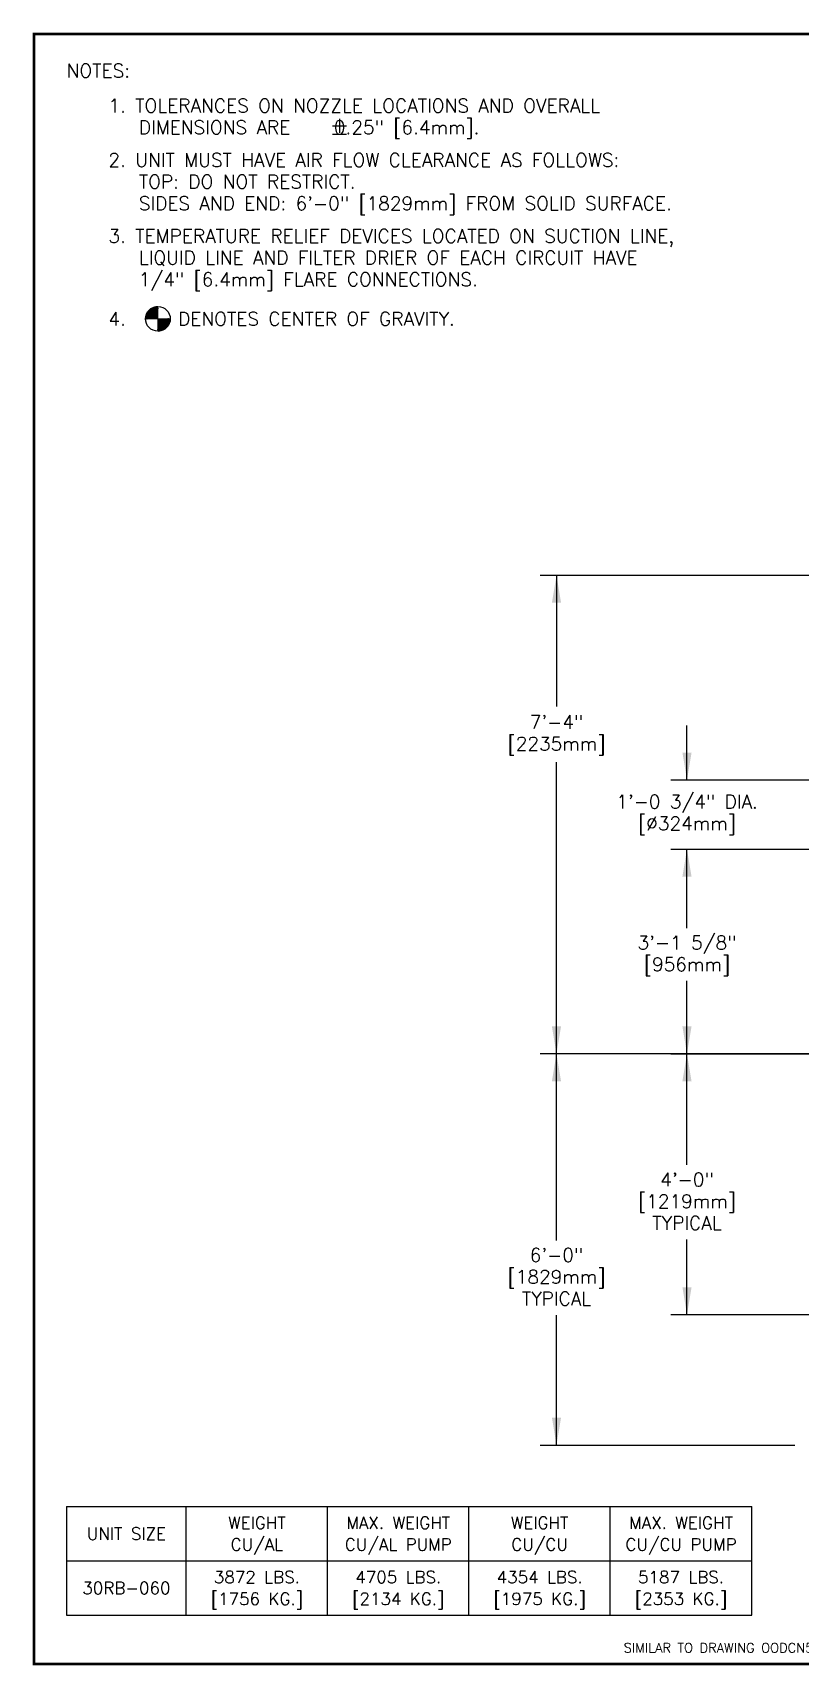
# Model space of a CAD drawing. Extents: x 0 to 406, y 0 to 300.
# Drawn here: x -0.2 to 140.9, y -0.2 to 300.2 of the extents above; entities that cross this region are included whole.
import ezdxf
from ezdxf.enums import TextEntityAlignment as Align

# ---------------------------------------------------------------- set-up
doc = ezdxf.new("R2010")
doc.units = 0
doc.header["$LTSCALE"] = 12
doc.linetypes.add('0', pattern=[0])
for name, color, linetype in [('DIM-CG', 31, 'CONTINUOUS'), ('DIM-SERV-CLEAR', 120, '0'), ('DIM-UNIT', 3, '0'), ('NOTES', 7, '0'), ('TITLEBLK', 7, 'CONTINUOUS'), ('WEIGHT', 51, 'CONTINUOUS')]:
    doc.layers.add(name, color=color, linetype=linetype)
doc.styles.get("Standard").update_dxf_attribs({"font": 'SIMPLEX.SHX'})

msp = doc.modelspace()

# ---------------------------------------------------------------- linework, layer by layer
at = {"layer": 'DIM-CG', "linetype": '0'}
for p, q in [((22.79, 248.04), (21.43, 249.4)), ((21.44, 249.41), (22.79, 248.06)), ((22.79, 248.07), (21.45, 249.41)), ((21.46, 249.42), (22.79, 248.09)), ((22.79, 248.11), (21.47, 249.43)), ((21.48, 249.44), (22.79, 248.13)), ((22.79, 248.14), (21.49, 249.44)), ((21.5, 249.45), (22.79, 248.16)), ((22.79, 248.18), (21.51, 249.46)), ((21.52, 249.46), (22.79, 248.2)), ((22.79, 248.21), (21.53, 249.47)), ((21.54, 249.48), (22.79, 248.23)), ((22.79, 248.25), (21.55, 249.48)), ((21.56, 249.49), (22.79, 248.26)), ((22.79, 248.28), (21.57, 249.5)), ((21.58, 249.5), (22.79, 248.3)), ((22.79, 248.32), (21.59, 249.51)), ((21.6, 249.52), (22.79, 248.33)), ((22.79, 248.35), (21.61, 249.52)), ((21.62, 249.53), (22.79, 248.37)), ((22.79, 248.38), (21.63, 249.54)), ((21.64, 249.54), (22.79, 248.4)), ((22.79, 248.42), (21.66, 249.55)), ((21.67, 249.56), (22.79, 248.44)), ((22.79, 248.45), (21.68, 249.56)), ((21.69, 249.57), (22.79, 248.47)), ((22.79, 248.49), (21.7, 249.57)), ((21.71, 249.58), (22.79, 248.5)), ((22.79, 248.52), (21.72, 249.59)), ((21.73, 249.59), (22.79, 248.54)), ((22.79, 248.56), (21.74, 249.6)), ((21.76, 249.6), (22.79, 248.57)), ((22.79, 248.59), (21.77, 249.61)), ((21.78, 249.62), (22.79, 248.61)), ((22.79, 248.62), (21.79, 249.62)), ((21.8, 249.63), (22.79, 248.64)), ((22.79, 248.66), (21.81, 249.63)), ((21.83, 249.64), (22.79, 248.68)), ((22.79, 248.69), (21.84, 249.64)), ((21.85, 249.65), (22.79, 248.71)), ((22.79, 248.73), (21.86, 249.65)), ((21.87, 249.66), (22.79, 248.75)), ((22.79, 248.76), (21.88, 249.66)), ((21.9, 249.67), (22.79, 248.78)), ((22.79, 248.8), (21.91, 249.67)), ((21.92, 249.68), (22.79, 248.81)), ((22.79, 248.83), (21.93, 249.68)), ((21.95, 249.69), (22.79, 248.85)), ((22.79, 248.87), (21.96, 249.69)), ((21.97, 249.7), (22.79, 248.88)), ((22.79, 248.9), (21.98, 249.7)), ((22, 249.71), (22.79, 248.92)), ((22.79, 248.93), (22.01, 249.71)), ((22.02, 249.72), (22.79, 248.95)), ((22.79, 248.97), (22.03, 249.72)), ((22.05, 249.73), (22.79, 248.99)), ((22.79, 249), (22.06, 249.73)), ((22.07, 249.74), (22.79, 249.02)), ((22.79, 249.04), (22.08, 249.74)), ((22.1, 249.74), (22.79, 249.05)), ((22.79, 249.07), (22.11, 249.75)), ((22.12, 249.75), (22.79, 249.09)), ((22.79, 249.11), (22.14, 249.76)), ((22.15, 249.76), (22.79, 249.12)), ((22.79, 249.14), (22.16, 249.76)), ((22.18, 249.77), (22.79, 249.16)), ((22.79, 249.17), (22.19, 249.77)), ((22.2, 249.77), (22.79, 249.19)), ((22.79, 249.21), (22.22, 249.78)), ((22.23, 249.78), (22.79, 249.23)), ((22.79, 249.24), (22.25, 249.78)), ((22.26, 249.79), (22.79, 249.26)), ((22.79, 249.28), (22.27, 249.79)), ((22.29, 249.79), (22.79, 249.3)), ((22.79, 249.31), (22.3, 249.8)), ((22.32, 249.8), (22.79, 249.33)), ((22.79, 249.35), (22.33, 249.8)), ((22.34, 249.81), (22.79, 249.36)), ((22.79, 249.38), (22.36, 249.81)), ((22.37, 249.81), (22.79, 249.4)), ((22.79, 249.42), (22.39, 249.81)), ((22.4, 249.82), (22.79, 249.43)), ((22.79, 249.45), (22.42, 249.82)), ((22.43, 249.82), (22.79, 249.47)), ((22.79, 249.48), (22.45, 249.82)), ((22.46, 249.83), (22.79, 249.5)), ((22.79, 249.52), (22.48, 249.83)), ((22.49, 249.83), (22.79, 249.54)), ((22.79, 249.55), (22.51, 249.83)), ((22.52, 249.83), (22.79, 249.57)), ((22.79, 249.59), (22.54, 249.84)), ((22.55, 249.84), (22.79, 249.6)), ((22.79, 249.62), (22.57, 249.84)), ((22.58, 249.84), (22.79, 249.64)), ((22.79, 249.66), (22.6, 249.84)), ((22.62, 249.84), (22.79, 249.67)), ((22.79, 249.69), (22.63, 249.84)), ((22.65, 249.85), (22.79, 249.71)), ((22.79, 249.72), (22.66, 249.85)), ((22.68, 249.85), (22.79, 249.74)), ((22.79, 249.76), (22.7, 249.85)), ((22.71, 249.85), (22.79, 249.78)), ((22.79, 249.79), (22.73, 249.85)), ((22.75, 249.85), (22.79, 249.81)), ((22.79, 249.83), (22.76, 249.85)), ((22.78, 249.85), (22.79, 249.85)), ((20.68, 247.57), (20.51, 247.74)), ((20.51, 247.72), (20.66, 247.57)), ((20.64, 247.57), (20.51, 247.7)), ((20.51, 247.69), (20.63, 247.57)), ((20.61, 247.57), (20.51, 247.67)), ((20.51, 247.65), (20.59, 247.57)), ((20.57, 247.57), (20.51, 247.64)), ((20.51, 247.62), (20.56, 247.57)), ((20.54, 247.57), (20.51, 247.6)), ((20.51, 247.59), (20.52, 247.57)), ((20.52, 247.84), (20.8, 247.57)), ((20.78, 247.57), (20.52, 247.83)), ((20.52, 247.81), (20.76, 247.57)), ((20.75, 247.57), (20.52, 247.8)), ((20.52, 247.78), (20.73, 247.57)), ((20.71, 247.57), (20.52, 247.77)), ((20.52, 247.75), (20.69, 247.57)), ((20.88, 247.57), (20.53, 247.92)), ((20.53, 247.91), (20.87, 247.57)), ((20.85, 247.57), (20.53, 247.89)), ((20.53, 247.88), (20.83, 247.57)), ((20.82, 247.57), (20.53, 247.86)), ((20.95, 247.57), (20.54, 247.98)), ((20.54, 247.96), (20.94, 247.57)), ((20.92, 247.57), (20.54, 247.95)), ((20.54, 247.94), (20.9, 247.57)), ((20.55, 248.02), (21, 247.57)), ((20.99, 247.57), (20.55, 248.01)), ((20.55, 247.99), (20.97, 247.57)), ((21.06, 247.57), (20.56, 248.07)), ((20.56, 248.05), (21.04, 247.57)), ((21.02, 247.57), (20.56, 248.04)), ((20.57, 248.11), (21.11, 247.57)), ((21.09, 247.57), (20.57, 248.09)), ((20.57, 248.08), (21.07, 247.57)), ((21.16, 247.57), (20.58, 248.15)), ((20.58, 248.13), (21.14, 247.57)), ((21.12, 247.57), (20.58, 248.12)), ((20.59, 248.19), (21.21, 247.57)), ((21.19, 247.57), (20.59, 248.18)), ((20.59, 248.16), (21.18, 247.57)), ((21.26, 247.57), (20.6, 248.23)), ((20.6, 248.22), (21.24, 247.57)), ((21.23, 247.57), (20.6, 248.2)), ((21.3, 247.57), (20.61, 248.25)), ((20.61, 248.24), (21.28, 247.57)), ((21.33, 247.57), (20.62, 248.28)), ((20.62, 248.27), (21.31, 247.57)), ((20.63, 248.32), (21.38, 247.57)), ((21.37, 247.57), (20.63, 248.31)), ((20.63, 248.29), (21.35, 247.57)), ((20.64, 248.34), (21.42, 247.57)), ((21.4, 247.57), (20.64, 248.33)), ((20.65, 248.37), (21.45, 247.57)), ((21.43, 247.57), (20.65, 248.36)), ((20.66, 248.39), (21.49, 247.57)), ((21.47, 247.57), (20.66, 248.38)), ((20.67, 248.42), (21.52, 247.57)), ((21.5, 247.57), (20.67, 248.41)), ((20.68, 248.44), (21.55, 247.57)), ((21.54, 247.57), (20.68, 248.43)), ((20.69, 248.47), (21.59, 247.57)), ((21.57, 247.57), (20.69, 248.46)), ((20.7, 248.49), (21.62, 247.57)), ((21.61, 247.57), (20.7, 248.48)), ((20.71, 248.52), (21.66, 247.57)), ((21.64, 247.57), (20.71, 248.5)), ((20.72, 248.54), (21.69, 247.57)), ((21.67, 247.57), (20.72, 248.53)), ((20.73, 248.56), (21.73, 247.57)), ((21.71, 247.57), (20.73, 248.55)), ((21.74, 247.57), (20.74, 248.57)), ((21.78, 247.57), (20.75, 248.6)), ((20.75, 248.59), (21.76, 247.57)), ((21.81, 247.57), (20.76, 248.62)), ((20.76, 248.61), (21.79, 247.57)), ((20.77, 248.63), (21.83, 247.57)), ((20.78, 248.65), (21.86, 247.57)), ((21.85, 247.57), (20.78, 248.64)), ((20.79, 248.68), (21.9, 247.57)), ((21.88, 247.57), (20.79, 248.66)), ((21.92, 247.57), (20.8, 248.69)), ((21.95, 247.57), (20.81, 248.71)), ((20.81, 248.7), (21.93, 247.57)), ((21.98, 247.57), (20.82, 248.73)), ((20.82, 248.72), (21.97, 247.57)), ((20.83, 248.74), (22, 247.57)), ((20.84, 248.76), (22.04, 247.57)), ((22.02, 247.57), (20.84, 248.75)), ((22.05, 247.57), (20.85, 248.77)), ((22.09, 247.57), (20.86, 248.79)), ((20.86, 248.78), (22.07, 247.57)), ((20.87, 248.8), (22.1, 247.57)), ((20.88, 248.83), (22.14, 247.57)), ((22.12, 247.57), (20.88, 248.82)), ((22.16, 247.57), (20.89, 248.84)), ((22.19, 247.57), (20.9, 248.86)), ((20.9, 248.85), (22.17, 247.57)), ((20.91, 248.87), (22.21, 247.57)), ((22.22, 247.57), (20.92, 248.88)), ((22.26, 247.57), (20.93, 248.9)), ((20.93, 248.89), (22.24, 247.57)), ((20.94, 248.91), (22.28, 247.57)), ((20.95, 248.93), (22.31, 247.57)), ((22.29, 247.57), (20.95, 248.92)), ((22.33, 247.57), (20.96, 248.94)), ((20.97, 248.95), (22.34, 247.57)), ((20.98, 248.97), (22.38, 247.57)), ((22.36, 247.57), (20.98, 248.96)), ((22.4, 247.57), (20.99, 248.98)), ((21, 248.99), (22.41, 247.57)), ((21.01, 249), (22.45, 247.57)), ((22.43, 247.57), (21.01, 248.99)), ((22.47, 247.57), (21.02, 249.01)), ((21.03, 249.02), (22.48, 247.57)), ((22.5, 247.57), (21.04, 249.03)), ((22.53, 247.57), (21.05, 249.05)), ((21.05, 249.04), (22.52, 247.57)), ((21.06, 249.06), (22.55, 247.57)), ((22.57, 247.57), (21.07, 249.07)), ((21.08, 249.08), (22.59, 247.57)), ((21.09, 249.1), (22.62, 247.57)), ((22.6, 247.57), (21.09, 249.09)), ((22.64, 247.57), (21.1, 249.11)), ((21.11, 249.12), (22.65, 247.57)), ((22.67, 247.57), (21.12, 249.12)), ((21.13, 249.13), (22.69, 247.57)), ((21.14, 249.15), (22.72, 247.57)), ((22.71, 247.57), (21.14, 249.14)), ((22.74, 247.57), (21.15, 249.16)), ((21.16, 249.17), (22.76, 247.57)), ((22.77, 247.57), (21.17, 249.18)), ((21.18, 249.19), (22.79, 247.58)), ((22.79, 247.59), (21.19, 249.19)), ((22.79, 247.63), (21.2, 249.21)), ((21.2, 249.2), (22.79, 247.61)), ((21.21, 249.22), (22.79, 247.65)), ((22.79, 247.66), (21.22, 249.23)), ((21.23, 249.24), (22.79, 247.68)), ((22.79, 247.7), (21.24, 249.24)), ((21.25, 249.25), (22.79, 247.71)), ((22.79, 247.73), (21.26, 249.26)), ((21.27, 249.27), (22.79, 247.75)), ((22.79, 247.77), (21.28, 249.28)), ((21.28, 249.28), (22.79, 247.78)), ((22.79, 247.8), (21.29, 249.29)), ((21.3, 249.3), (22.79, 247.82)), ((22.79, 247.83), (21.31, 249.31)), ((21.32, 249.32), (22.79, 247.85)), ((22.79, 247.87), (21.33, 249.32)), ((21.34, 249.33), (22.79, 247.89)), ((22.79, 247.9), (21.35, 249.34)), ((21.36, 249.35), (22.79, 247.92)), ((22.79, 247.94), (21.37, 249.36)), ((21.38, 249.36), (22.79, 247.95)), ((22.79, 247.97), (21.39, 249.37)), ((21.4, 249.38), (22.79, 247.99)), ((22.79, 248.01), (21.41, 249.39)), ((21.42, 249.39), (22.79, 248.02)), ((24.4, 245.96), (22.79, 247.57)), ((22.79, 247.55), (24.39, 245.95)), ((24.38, 245.94), (22.79, 247.53)), ((22.79, 247.51), (24.37, 245.93)), ((24.36, 245.92), (22.79, 247.5)), ((22.79, 247.48), (24.35, 245.92)), ((24.34, 245.91), (22.79, 247.46)), ((22.79, 247.45), (24.33, 245.9)), ((24.33, 245.89), (22.79, 247.43)), ((22.79, 247.41), (24.32, 245.88)), ((24.31, 245.87), (22.79, 247.39)), ((22.79, 247.38), (24.3, 245.87)), ((24.29, 245.86), (22.79, 247.36)), ((22.79, 247.34), (24.28, 245.85)), ((24.27, 245.84), (22.79, 247.33)), ((22.79, 247.31), (24.26, 245.83)), ((24.25, 245.83), (22.79, 247.29)), ((22.79, 247.27), (24.24, 245.82)), ((24.23, 245.81), (22.79, 247.26)), ((22.79, 247.24), (24.22, 245.8)), ((24.21, 245.8), (22.79, 247.22)), ((22.79, 247.21), (24.2, 245.79)), ((24.19, 245.78), (22.79, 247.19)), ((22.79, 247.17), (24.19, 245.77)), ((24.18, 245.77), (22.79, 247.15)), ((22.79, 247.14), (24.17, 245.76)), ((24.16, 245.75), (22.79, 247.12)), ((22.79, 247.1), (24.15, 245.74)), ((24.14, 245.74), (22.79, 247.09)), ((22.79, 247.07), (24.13, 245.73)), ((24.12, 245.72), (22.79, 247.05)), ((22.79, 247.03), (24.11, 245.71)), ((24.1, 245.71), (22.79, 247.02)), ((22.79, 247), (24.09, 245.7)), ((24.08, 245.69), (22.79, 246.98)), ((22.79, 246.96), (24.07, 245.69)), ((24.06, 245.68), (22.79, 246.95)), ((22.79, 246.93), (24.05, 245.67)), ((24.03, 245.67), (22.79, 246.91)), ((22.79, 246.9), (24.02, 245.66)), ((24.01, 245.65), (22.79, 246.88)), ((22.79, 246.86), (24, 245.64)), ((23.99, 245.64), (22.79, 246.84)), ((22.79, 246.83), (23.98, 245.63)), ((23.97, 245.63), (22.79, 246.81)), ((22.79, 246.79), (23.96, 245.62)), ((23.95, 245.61), (22.79, 246.78)), ((22.79, 246.76), (23.94, 245.61)), ((23.93, 245.6), (22.79, 246.74)), ((22.79, 246.72), (23.92, 245.59)), ((23.91, 245.59), (22.79, 246.71)), ((22.79, 246.69), (23.9, 245.58)), ((23.88, 245.57), (22.79, 246.67)), ((22.79, 246.66), (23.87, 245.57)), ((23.86, 245.56), (22.79, 246.64)), ((22.79, 246.62), (23.85, 245.56)), ((23.84, 245.55), (22.79, 246.6)), ((22.79, 246.59), (23.83, 245.54)), ((23.82, 245.54), (22.79, 246.57)), ((22.79, 246.55), (23.81, 245.53)), ((23.79, 245.53), (22.79, 246.54)), ((22.79, 246.52), (23.78, 245.52)), ((23.77, 245.52), (22.79, 246.5)), ((22.79, 246.48), (23.76, 245.51)), ((23.75, 245.51), (22.79, 246.47)), ((22.79, 246.45), (23.74, 245.5)), ((23.72, 245.49), (22.79, 246.43)), ((22.79, 246.41), (23.71, 245.49)), ((23.7, 245.48), (22.79, 246.4)), ((22.8, 247.57), (24.4, 245.97)), ((24.41, 245.97), (22.82, 247.57)), ((22.83, 247.57), (24.42, 245.98)), ((24.43, 245.99), (22.85, 247.57)), ((22.87, 247.57), (24.44, 246)), ((24.45, 246.01), (22.88, 247.57)), ((22.9, 247.57), (24.45, 246.02)), ((24.46, 246.03), (22.92, 247.57)), ((22.94, 247.57), (24.47, 246.04)), ((24.48, 246.05), (22.95, 247.57)), ((22.97, 247.57), (24.49, 246.05)), ((24.5, 246.06), (22.99, 247.57)), ((23.01, 247.57), (24.5, 246.07)), ((24.51, 246.08), (23.02, 247.57)), ((23.04, 247.57), (24.52, 246.09)), ((24.53, 246.1), (23.06, 247.57)), ((23.07, 247.57), (24.54, 246.11)), ((24.54, 246.12), (23.09, 247.57)), ((23.11, 247.57), (24.55, 246.13)), ((24.56, 246.14), (23.13, 247.57)), ((23.14, 247.57), (24.57, 246.15)), ((24.57, 246.16), (23.16, 247.57)), ((23.18, 247.57), (24.58, 246.17)), ((24.59, 246.18), (23.19, 247.57)), ((23.21, 247.57), (24.6, 246.19)), ((24.6, 246.2), (23.23, 247.57)), ((23.25, 247.57), (24.61, 246.21)), ((24.62, 246.22), (23.26, 247.57)), ((23.28, 247.57), (24.63, 246.23)), ((24.63, 246.24), (23.3, 247.57)), ((23.31, 247.57), (24.64, 246.25)), ((24.65, 246.26), (23.33, 247.57)), ((23.35, 247.57), (24.65, 246.27)), ((24.66, 246.28), (23.37, 247.57)), ((23.38, 247.57), (24.67, 246.29)), ((24.68, 246.3), (23.4, 247.57)), ((23.42, 247.57), (24.68, 246.31)), ((24.69, 246.32), (23.43, 247.57)), ((23.45, 247.57), (24.7, 246.33)), ((24.7, 246.34), (23.47, 247.57)), ((23.49, 247.57), (24.71, 246.35)), ((24.72, 246.36), (23.5, 247.57)), ((23.52, 247.57), (24.72, 246.37)), ((24.73, 246.38), (23.54, 247.57)), ((23.56, 247.57), (24.74, 246.39)), ((24.74, 246.4), (23.57, 247.57)), ((23.59, 247.57), (24.75, 246.41)), ((24.75, 246.42), (23.61, 247.57)), ((23.62, 247.57), (24.76, 246.43)), ((24.77, 246.45), (23.64, 247.57)), ((23.66, 247.57), (24.77, 246.46)), ((24.78, 246.47), (23.68, 247.57)), ((23.69, 247.57), (24.79, 246.48)), ((24.79, 246.49), (23.71, 247.57)), ((23.73, 247.57), (24.8, 246.5)), ((24.8, 246.51), (23.74, 247.57)), ((23.76, 247.57), (24.81, 246.52)), ((24.82, 246.53), (23.78, 247.57)), ((23.8, 247.57), (24.82, 246.55)), ((24.83, 246.56), (23.81, 247.57)), ((23.83, 247.57), (24.83, 246.57)), ((24.84, 246.58), (23.85, 247.57)), ((23.86, 247.57), (24.84, 246.59)), ((24.85, 246.6), (23.88, 247.57)), ((23.9, 247.57), (24.85, 246.62)), ((24.86, 246.63), (23.92, 247.57)), ((23.93, 247.57), (24.87, 246.64)), ((24.87, 246.65), (23.95, 247.57)), ((23.97, 247.57), (24.88, 246.66)), ((24.88, 246.67), (23.98, 247.57)), ((24, 247.57), (24.89, 246.69)), ((24.89, 246.7), (24.02, 247.57)), ((24.04, 247.57), (24.9, 246.71)), ((24.9, 246.72), (24.05, 247.57)), ((24.07, 247.57), (24.91, 246.74)), ((24.91, 246.75), (24.09, 247.57)), ((24.11, 247.57), (24.92, 246.76)), ((24.92, 246.77), (24.12, 247.57)), ((24.14, 247.57), (24.93, 246.79)), ((24.93, 246.8), (24.16, 247.57)), ((24.17, 247.57), (24.93, 246.81)), ((24.94, 246.82), (24.19, 247.57)), ((24.21, 247.57), (24.94, 246.84)), ((24.95, 246.85), (24.23, 247.57)), ((24.24, 247.57), (24.95, 246.86)), ((24.96, 246.87), (24.26, 247.57)), ((24.28, 247.57), (24.96, 246.89)), ((24.96, 246.9), (24.29, 247.57)), ((24.31, 247.57), (24.97, 246.91)), ((24.97, 246.93), (24.33, 247.57)), ((24.35, 247.57), (24.98, 246.94)), ((24.98, 246.95), (24.36, 247.57)), ((24.38, 247.57), (24.98, 246.97)), ((24.99, 246.98), (24.4, 247.57)), ((24.41, 247.57), (24.99, 246.99)), ((24.99, 247.01), (24.43, 247.57)), ((24.45, 247.57), (25, 247.02)), ((25, 247.04), (24.47, 247.57)), ((24.48, 247.57), (25, 247.05)), ((25.01, 247.06), (24.5, 247.57)), ((24.52, 247.57), (25.01, 247.08)), ((25.01, 247.09), (24.53, 247.57)), ((24.55, 247.57), (25.02, 247.11)), ((25.02, 247.12), (24.57, 247.57)), ((24.59, 247.57), (25.02, 247.13)), ((25.03, 247.15), (24.6, 247.57)), ((24.62, 247.57), (25.03, 247.16)), ((25.03, 247.18), (24.64, 247.57)), ((24.66, 247.57), (25.03, 247.19)), ((25.04, 247.21), (24.67, 247.57)), ((24.69, 247.57), (25.04, 247.22)), ((25.04, 247.24), (24.71, 247.57)), ((24.72, 247.57), (25.04, 247.25)), ((25.04, 247.27), (24.74, 247.57)), ((24.76, 247.57), (25.05, 247.28)), ((25.05, 247.3), (24.78, 247.57)), ((24.79, 247.57), (25.05, 247.31)), ((25.05, 247.33), (24.81, 247.57)), ((24.83, 247.57), (25.05, 247.34)), ((25.06, 247.36), (24.84, 247.57)), ((24.86, 247.57), (25.06, 247.38)), ((25.06, 247.39), (24.88, 247.57)), ((24.9, 247.57), (25.06, 247.41)), ((25.06, 247.42), (24.91, 247.57)), ((24.93, 247.57), (25.06, 247.44)), ((25.06, 247.46), (24.95, 247.57)), ((24.96, 247.57), (25.06, 247.47)), ((25.06, 247.49), (24.98, 247.57)), ((25, 247.57), (25.06, 247.51)), ((25.06, 247.52), (25.02, 247.57)), ((25.03, 247.57), (25.07, 247.54)), ((25.07, 247.56), (25.05, 247.57)), ((22.79, 246.38), (23.69, 245.48)), ((23.68, 245.47), (22.79, 246.36)), ((22.79, 246.35), (23.66, 245.47)), ((23.65, 245.46), (22.79, 246.33)), ((22.79, 246.31), (23.64, 245.46)), ((23.63, 245.45), (22.79, 246.29)), ((22.79, 246.28), (23.62, 245.45)), ((23.6, 245.44), (22.79, 246.26)), ((22.79, 246.24), (23.59, 245.44)), ((23.58, 245.43), (22.79, 246.23)), ((22.79, 246.21), (23.57, 245.43)), ((23.55, 245.43), (22.79, 246.19)), ((22.79, 246.17), (23.54, 245.42)), ((23.53, 245.42), (22.79, 246.16)), ((22.79, 246.14), (23.51, 245.41)), ((23.5, 245.41), (22.79, 246.12)), ((22.79, 246.11), (23.49, 245.4)), ((23.48, 245.4), (22.79, 246.09)), ((22.79, 246.07), (23.46, 245.4)), ((23.45, 245.39), (22.79, 246.05)), ((22.79, 246.04), (23.44, 245.39)), ((23.42, 245.38), (22.79, 246.02)), ((22.79, 246), (23.41, 245.38)), ((23.4, 245.38), (22.79, 245.99)), ((22.79, 245.97), (23.38, 245.37)), ((23.37, 245.37), (22.79, 245.95)), ((22.79, 245.93), (23.36, 245.36)), ((23.34, 245.36), (22.79, 245.92)), ((22.79, 245.9), (23.33, 245.36)), ((23.31, 245.35), (22.79, 245.88)), ((22.79, 245.86), (23.3, 245.35)), ((23.29, 245.35), (22.79, 245.85)), ((22.79, 245.83), (23.27, 245.35)), ((23.26, 245.34), (22.79, 245.81)), ((22.79, 245.8), (23.24, 245.34)), ((23.23, 245.34), (22.79, 245.78)), ((22.79, 245.76), (23.22, 245.33)), ((23.2, 245.33), (22.79, 245.74)), ((22.79, 245.73), (23.19, 245.33)), ((23.17, 245.33), (22.79, 245.71)), ((22.79, 245.69), (23.16, 245.32)), ((23.14, 245.32), (22.79, 245.68)), ((22.79, 245.66), (23.13, 245.32)), ((23.11, 245.32), (22.79, 245.64)), ((22.79, 245.62), (23.1, 245.31)), ((23.08, 245.31), (22.79, 245.61)), ((22.79, 245.59), (23.07, 245.31)), ((23.05, 245.31), (22.79, 245.57)), ((22.79, 245.56), (23.04, 245.31)), ((23.02, 245.3), (22.79, 245.54)), ((22.79, 245.52), (23, 245.3)), ((22.99, 245.3), (22.79, 245.5)), ((22.79, 245.49), (22.97, 245.3)), ((22.96, 245.3), (22.79, 245.47)), ((22.79, 245.45), (22.94, 245.3)), ((22.92, 245.3), (22.79, 245.44)), ((22.79, 245.42), (22.91, 245.3)), ((22.89, 245.3), (22.79, 245.4)), ((22.79, 245.38), (22.88, 245.29)), ((22.86, 245.29), (22.79, 245.37)), ((22.79, 245.35), (22.84, 245.29)), ((22.83, 245.29), (22.79, 245.33)), ((22.79, 245.32), (22.81, 245.29)), ((22.79, 245.29), (22.79, 245.3))]:
    msp.add_line(p, q, dxfattribs=at)
msp.add_circle((22.79, 247.57), 2.28, dxfattribs=at)
at = {"layer": 'DIM-SERV-CLEAR', "linetype": '0'}
for p, q in [((120.1, 162.71), (120.1, 172.71)), ((117.1, 162.71), (155, 162.71)), ((117.1, 149.96), (155, 149.96)), ((120.1, 135.45), (120.1, 149.96)), ((120.1, 112.31), (120.1, 125.74)), ((117.1, 112.31), (93.1, 112.31)), ((96.1, 77.94), (96.1, 112.31)), ((117.1, 112.31), (212.17, 112.31)), ((120.1, 91.85), (120.1, 112.31)), ((120.1, 64.31), (120.1, 78.14)), ((96.1, 40.31), (96.1, 64.22)), ((117.1, 64.31), (163.94, 64.31)), ((93.1, 40.31), (139.94, 40.31))]:
    msp.add_line(p, q, dxfattribs=at)
for points in [[(120.94, 167.75), (119.26, 167.75), (120.1, 162.71)], [(120.94, 144.92), (119.26, 144.92), (120.1, 149.96)], [(120.94, 117.35), (119.26, 117.35), (120.1, 112.31)], [(96.94, 107.27), (95.26, 107.27), (96.1, 112.31)], [(120.94, 107.27), (119.26, 107.27), (120.1, 112.31)], [(120.94, 69.35), (119.26, 69.35), (120.1, 64.31)], [(96.94, 45.35), (95.26, 45.35), (96.1, 40.31)]]:
    msp.add_solid(points, dxfattribs=at)
at = {"layer": 'DIM-UNIT', "linetype": '0'}
for p, q in [((212.17, 200.35), (93.1, 200.35)), ((96.1, 200.35), (96.1, 176.25)), ((96.1, 112.31), (96.1, 166.01)), ((212.17, 112.31), (93.1, 112.31))]:
    msp.add_line(p, q, dxfattribs=at)
for points in [[(95.26, 195.31), (96.94, 195.31), (96.1, 200.35)], [(95.26, 117.35), (96.94, 117.35), (96.1, 112.31)]]:
    msp.add_solid(points, dxfattribs=at)
at = {"layer": 'NOTES'}
for p, q in [((54.9, 283.1), (57.47, 283.1)), ((56.18, 284.39), (56.18, 281.81)), ((54.9, 281.53), (57.47, 281.53))]:
    msp.add_line(p, q, dxfattribs=at)
at = {"layer": 'TITLEBLK', "color": 7, "linetype": 'CONTINUOUS', "const_width": 0.474}
msp.add_lwpolyline([(405.88, 300), (0, 300), (0, 0), (405.88, 0)], close=True, dxfattribs=at)
at = {"layer": 'WEIGHT'}
for p, q in [((6, 29), (132, 29)), ((6, 29), (6, 9)), ((28, 9), (28, 29)), ((54, 9), (54, 29)), ((80, 9), (80, 29)), ((106, 9), (106, 29)), ((132, 9), (132, 29)), ((6, 19), (132, 19)), ((6, 9), (132, 9))]:
    msp.add_line(p, q, dxfattribs=at)

# ---------------------------------------------------------------- texts
at = {"layer": 'DIM-CG'}
msp.add_text('4.     DENOTES CENTER OF GRAVITY.', height=2.5, dxfattribs=at).set_placement((13.69, 247.57), align=Align.MIDDLE_LEFT)
at = {"layer": 'DIM-SERV-CLEAR'}
for s, p in [('1\'-0 3/4" DIA.', (120.1, 158.72)), ('[%%C324mm]', (120.1, 154.72)), ('3\'-1 5/8"', (120.1, 132.77)), ('[956mm]', (120.1, 128.77)), ('4\'-0"', (120.1, 89.17)), ('[1219mm]', (120.1, 85.17)), ('TYPICAL', (120.1, 81.17)), ('6\'-0"', (96.1, 75.26)), ('[1829mm]', (96.1, 71.26)), ('TYPICAL', (96.1, 67.26))]:
    msp.add_text(s, height=2.5, dxfattribs=at).set_placement(p, align=Align.MIDDLE_CENTER)
at = {"layer": 'DIM-UNIT'}
for s, p in [('7\'-4"', (96.1, 173.36)), ('[2235mm]', (96.1, 169.36))]:
    msp.add_text(s, height=2.5, dxfattribs=at).set_placement(p, align=Align.MIDDLE_CENTER)
at = {"layer": 'NOTES'}
for s, p in [('NOTES:', (6, 292)), ('1. TOLERANCES ON NOZZLE LOCATIONS AND OVERALL', (13.69, 285.57)), ('   DIMENSIONS ARE   0.25" [6.4mm].', (13.69, 281.57)), ('2. UNIT MUST HAVE AIR FLOW CLEARANCE AS FOLLOWS:', (13.69, 275.57)), ('   TOP: DO NOT RESTRICT.', (13.69, 271.57)), ('   SIDES AND END: 6\'-0" [1829mm] FROM SOLID SURFACE.', (13.69, 267.57)), ('3. TEMPERATURE RELIEF DEVICES LOCATED ON SUCTION LINE,', (13.69, 261.57)), ('   LIQUID LINE AND FILTER DRIER OF EACH CIRCUIT HAVE', (13.69, 257.57)), ('   1/4" [6.4mm] FLARE CONNECTIONS.', (13.69, 253.57))]:
    msp.add_text(s, height=2.5, dxfattribs=at).set_placement(p)
at = {"layer": 'TITLEBLK', "linetype": '0'}
msp.add_text('SIMILAR TO DRAWING OODCN500000100A REV. 3.0', height=1.75, dxfattribs=at).set_placement((138.2, 3), align=Align.MIDDLE_CENTER)
at = {"layer": 'WEIGHT'}
for s, p in [('WEIGHT', (41, 26)), ('MAX. WEIGHT', (67, 26)), ('WEIGHT', (93, 26)), ('MAX. WEIGHT', (119, 26)), ('UNIT SIZE', (17, 24)), ('CU/AL', (41, 22)), ('CU/AL PUMP', (67, 22)), ('CU/CU', (93, 22)), ('CU/CU PUMP', (119, 22)), ('30RB-060', (17, 14)), ('3872 LBS.', (41, 16)), ('4705 LBS.', (67, 16)), ('4354 LBS.', (93, 16)), ('5187 LBS.', (119, 16)), ('[1756 KG.]', (41, 12)), ('[2134 KG.]', (67, 12)), ('[1975 KG.]', (93, 12)), ('[2353 KG.]', (119, 12))]:
    msp.add_text(s, height=2.25, dxfattribs=at).set_placement(p, align=Align.MIDDLE_CENTER)

doc.saveas('drawing.dxf')
